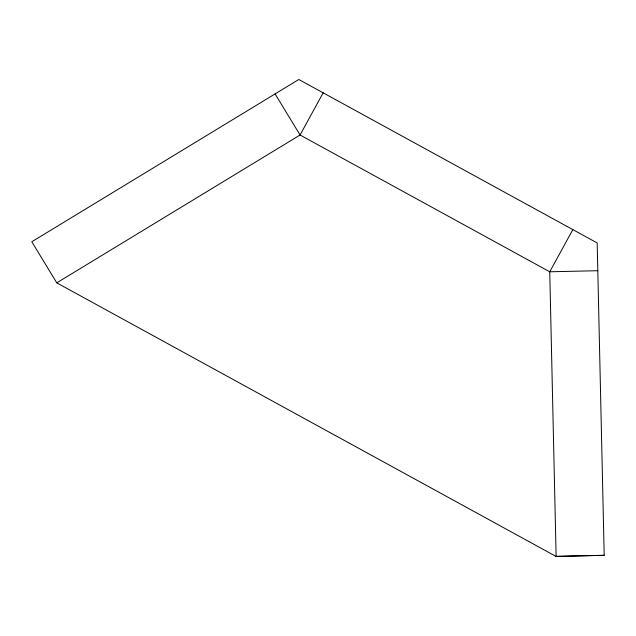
<?xml version="1.0" encoding="UTF-8"?>
<svg xmlns="http://www.w3.org/2000/svg" width="636" height="636" viewBox="0 0 636 636"><rect width="100%" height="100%" fill="white"/><g stroke="black" fill="none" stroke-linecap="round" stroke-linejoin="round"><path stroke-width="0.95" d="M323.168 92.832L300.065 135.007L56.771 282.845L31.8 241.752L298.817 79.492L597.18 242.944L604.2 555.323L556.126 556.405L549.743 271.787L572.845 229.612M556.182 556.508L56.771 282.845M597.816 270.713L549.743 271.787L300.065 135.007L275.094 93.913M556.158 556.381L604.184 555.3"/></g></svg>
